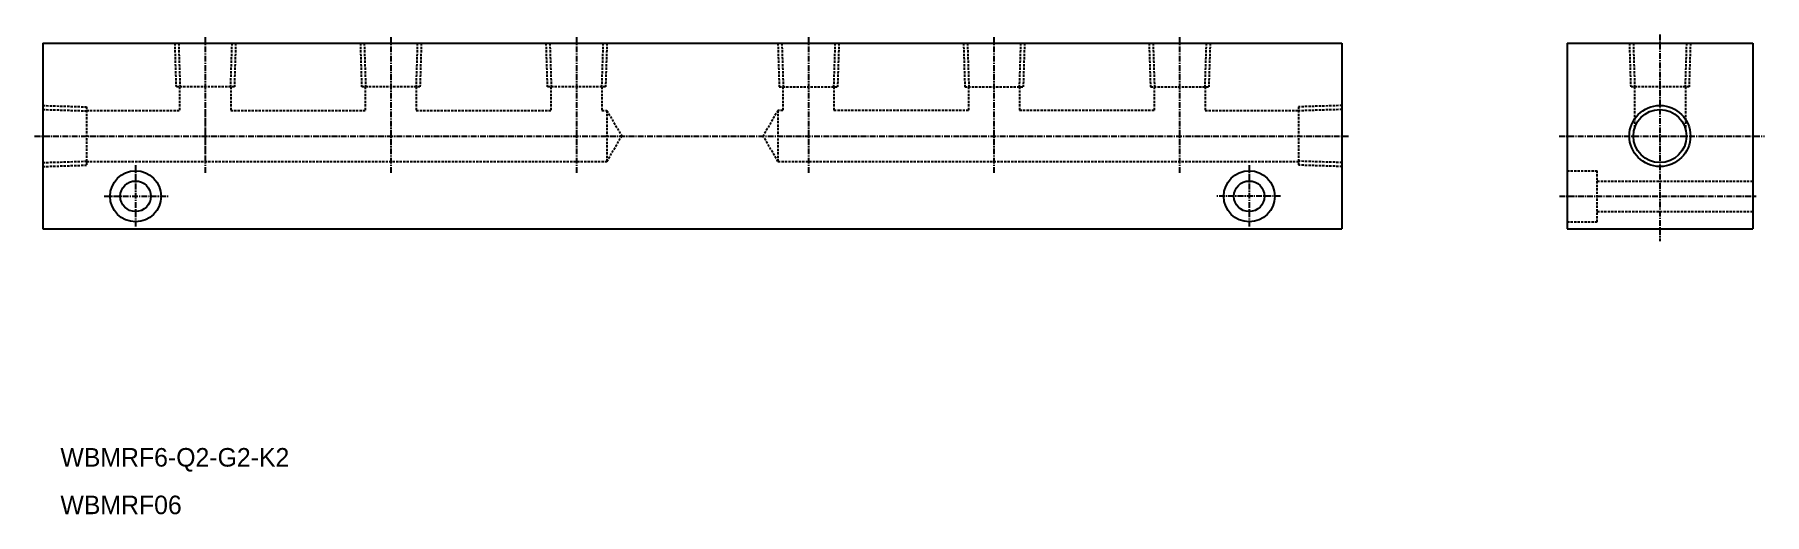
# Model space of a CAD drawing. Extents: x 758 to 1131, y 323 to 426.
import ezdxf

# ---------------------------------------------------------------- set-up
doc = ezdxf.new("R2010")
doc.units = 0
doc.linetypes.add('CENTER', pattern=[2, 1.25, -0.25, 0.25, -0.25])
doc.linetypes.add('DASHED', pattern=[0.75, 0.5, -0.25])
doc.layers.get('0').update_dxf_attribs({"linetype": 'CONTINUOUS'})
doc.layers.add('CENTER', color=1, linetype='CENTER')

msp = doc.modelspace()

# ---------------------------------------------------------------- linework, layer by layer
at = {"color": 7, "linetype": 'CONTINUOUS'}
for p, q in [((759.75, 424.24), (1039.75, 424.24)), ((759.75, 424.24), (759.75, 384.24)), ((1039.75, 424.24), (1039.75, 384.24)), ((1088.26, 424.24), (1128.26, 424.24)), ((1088.26, 424.24), (1088.26, 384.24)), ((1128.26, 424.24), (1128.26, 384.24)), ((759.75, 384.24), (1039.75, 384.24)), ((1088.26, 384.24), (1128.26, 384.24))]:
    msp.add_line(p, q, dxfattribs=at)
at = {"color": 3, "linetype": 'DASHED'}
for p, q in [((788.18, 424.24), (788.47, 414.84)), ((789.03, 424.24), (789.33, 414.84)), ((800.48, 424.24), (800.18, 414.84)), ((801.33, 424.24), (801.04, 414.84)), ((828.18, 424.24), (828.47, 414.84)), ((829.03, 424.24), (829.33, 414.84)), ((840.48, 424.24), (840.18, 414.84)), ((841.33, 424.24), (841.04, 414.84)), ((868.18, 424.24), (868.47, 414.84)), ((869.03, 424.24), (869.33, 414.84)), ((880.48, 424.24), (880.18, 414.84)), ((881.33, 424.24), (881.04, 414.84)), ((918.18, 424.24), (918.47, 414.84)), ((919.03, 424.24), (919.33, 414.84)), ((930.48, 424.24), (930.18, 414.84)), ((931.33, 424.24), (931.04, 414.84)), ((958.18, 424.24), (958.47, 414.84)), ((959.03, 424.24), (959.33, 414.84)), ((970.48, 424.24), (970.18, 414.84)), ((971.33, 424.24), (971.04, 414.84)), ((998.18, 424.24), (998.47, 414.84)), ((999.03, 424.24), (999.33, 414.84)), ((1010.48, 424.24), (1010.18, 414.84)), ((1011.33, 424.24), (1011.04, 414.84)), ((1101.68, 424.24), (1101.97, 414.84)), ((1102.53, 424.24), (1102.83, 414.84)), ((1113.98, 424.24), (1113.69, 414.84)), ((1114.84, 424.24), (1114.54, 414.84)), ((801.04, 414.84), (788.47, 414.84)), ((789.25, 414.84), (789.25, 409.74)), ((800.25, 414.84), (800.25, 409.74)), ((841.04, 414.84), (828.47, 414.84)), ((829.25, 414.84), (829.25, 409.74)), ((840.25, 414.84), (840.25, 409.74)), ((881.04, 414.84), (868.47, 414.84)), ((869.25, 414.84), (869.25, 409.74)), ((880.25, 414.84), (880.25, 409.74)), ((918.47, 414.84), (931.04, 414.84)), ((919.25, 414.84), (919.25, 409.74)), ((930.25, 414.84), (930.25, 409.74)), ((958.47, 414.84), (971.04, 414.84)), ((959.25, 414.84), (959.25, 409.74)), ((970.25, 414.84), (970.25, 409.74)), ((998.47, 414.84), (1011.04, 414.84)), ((999.25, 414.84), (999.25, 409.74)), ((1010.25, 414.84), (1010.25, 409.74)), ((1114.54, 414.84), (1101.97, 414.84)), ((1102.76, 414.84), (1102.76, 405.82)), ((1113.76, 414.84), (1113.76, 405.82)), ((759.75, 410.82), (769.15, 410.53)), ((769.15, 410.53), (769.15, 397.96)), ((1039.75, 410.82), (1030.35, 410.53)), ((1030.35, 410.53), (1030.35, 397.96)), ((759.75, 409.96), (769.15, 409.67)), ((769.15, 409.74), (789.25, 409.74)), ((800.25, 409.74), (829.25, 409.74)), ((840.25, 409.74), (869.25, 409.74)), ((880.25, 409.74), (881.33, 409.74)), ((881.33, 409.74), (884.51, 404.24)), ((881.33, 409.74), (881.33, 398.74)), ((918.18, 409.74), (915, 404.24)), ((918.18, 409.74), (918.18, 398.74)), ((919.25, 409.74), (918.18, 409.74)), ((959.25, 409.74), (930.25, 409.74)), ((999.25, 409.74), (970.25, 409.74)), ((1010.25, 409.74), (1030.35, 409.74)), ((1039.75, 409.96), (1030.35, 409.67)), ((881.33, 398.74), (884.51, 404.24)), ((918.18, 398.74), (915, 404.24)), ((759.75, 398.52), (769.15, 398.81)), ((759.75, 397.66), (769.15, 397.96)), ((769.15, 398.74), (881.33, 398.74)), ((918.18, 398.74), (1030.35, 398.74)), ((1039.75, 398.52), (1030.35, 398.81)), ((1039.75, 397.66), (1030.35, 397.96)), ((1088.26, 396.74), (1094.76, 396.74)), ((1094.76, 385.74), (1094.76, 396.74)), ((1094.76, 394.54), (1128.26, 394.54)), ((1094.76, 387.94), (1128.26, 387.94)), ((1088.26, 385.74), (1094.76, 385.74))]:
    msp.add_line(p, q, dxfattribs=at)
at = {"color": 3, "linetype": 'CONTINUOUS'}
msp.add_circle((1108.26, 404.24), 6.58, dxfattribs=at)
at = {"color": 7, "linetype": 'CONTINUOUS'}
for centre, radius in [((1108.26, 404.24), 5.72), ((779.75, 391.24), 5.5), ((1019.75, 391.24), 5.5), ((779.75, 391.24), 3.3), ((1019.75, 391.24), 3.3)]:
    msp.add_circle(centre, radius, dxfattribs=at)
at = {"layer": 'CENTER', "color": 1, "linetype": 'CENTER'}
for p, q in [((794.75, 425.55), (794.75, 396.24)), ((834.75, 425.55), (834.75, 396.24)), ((874.75, 425.55), (874.75, 396.24)), ((924.75, 425.55), (924.75, 396.24)), ((964.75, 425.55), (964.75, 396.24)), ((1004.75, 425.55), (1004.75, 396.24)), ((1108.26, 426.11), (1108.26, 381.57)), ((794.75, 410.06), (794.75, 397.85)), ((757.99, 404.24), (1041.18, 404.24)), ((1086.56, 404.24), (1130.78, 404.24)), ((779.75, 397.99), (779.75, 384.6)), ((1019.75, 397.99), (1019.75, 384.6)), ((773.01, 391.24), (786.8, 391.24)), ((1026.5, 391.24), (1012.71, 391.24)), ((1086.59, 391.24), (1129.02, 391.24))]:
    msp.add_line(p, q, dxfattribs=at)

# ---------------------------------------------------------------- texts
at = {"color": 7, "linetype": 'CONTINUOUS'}
for s, p in [('WBMRF6-Q2-G2-K2', (763.55, 332.96)), ('WBMRF06', (763.55, 322.7))]:
    msp.add_text(s, height=4, dxfattribs=at).set_placement(p)

doc.saveas('drawing.dxf')
